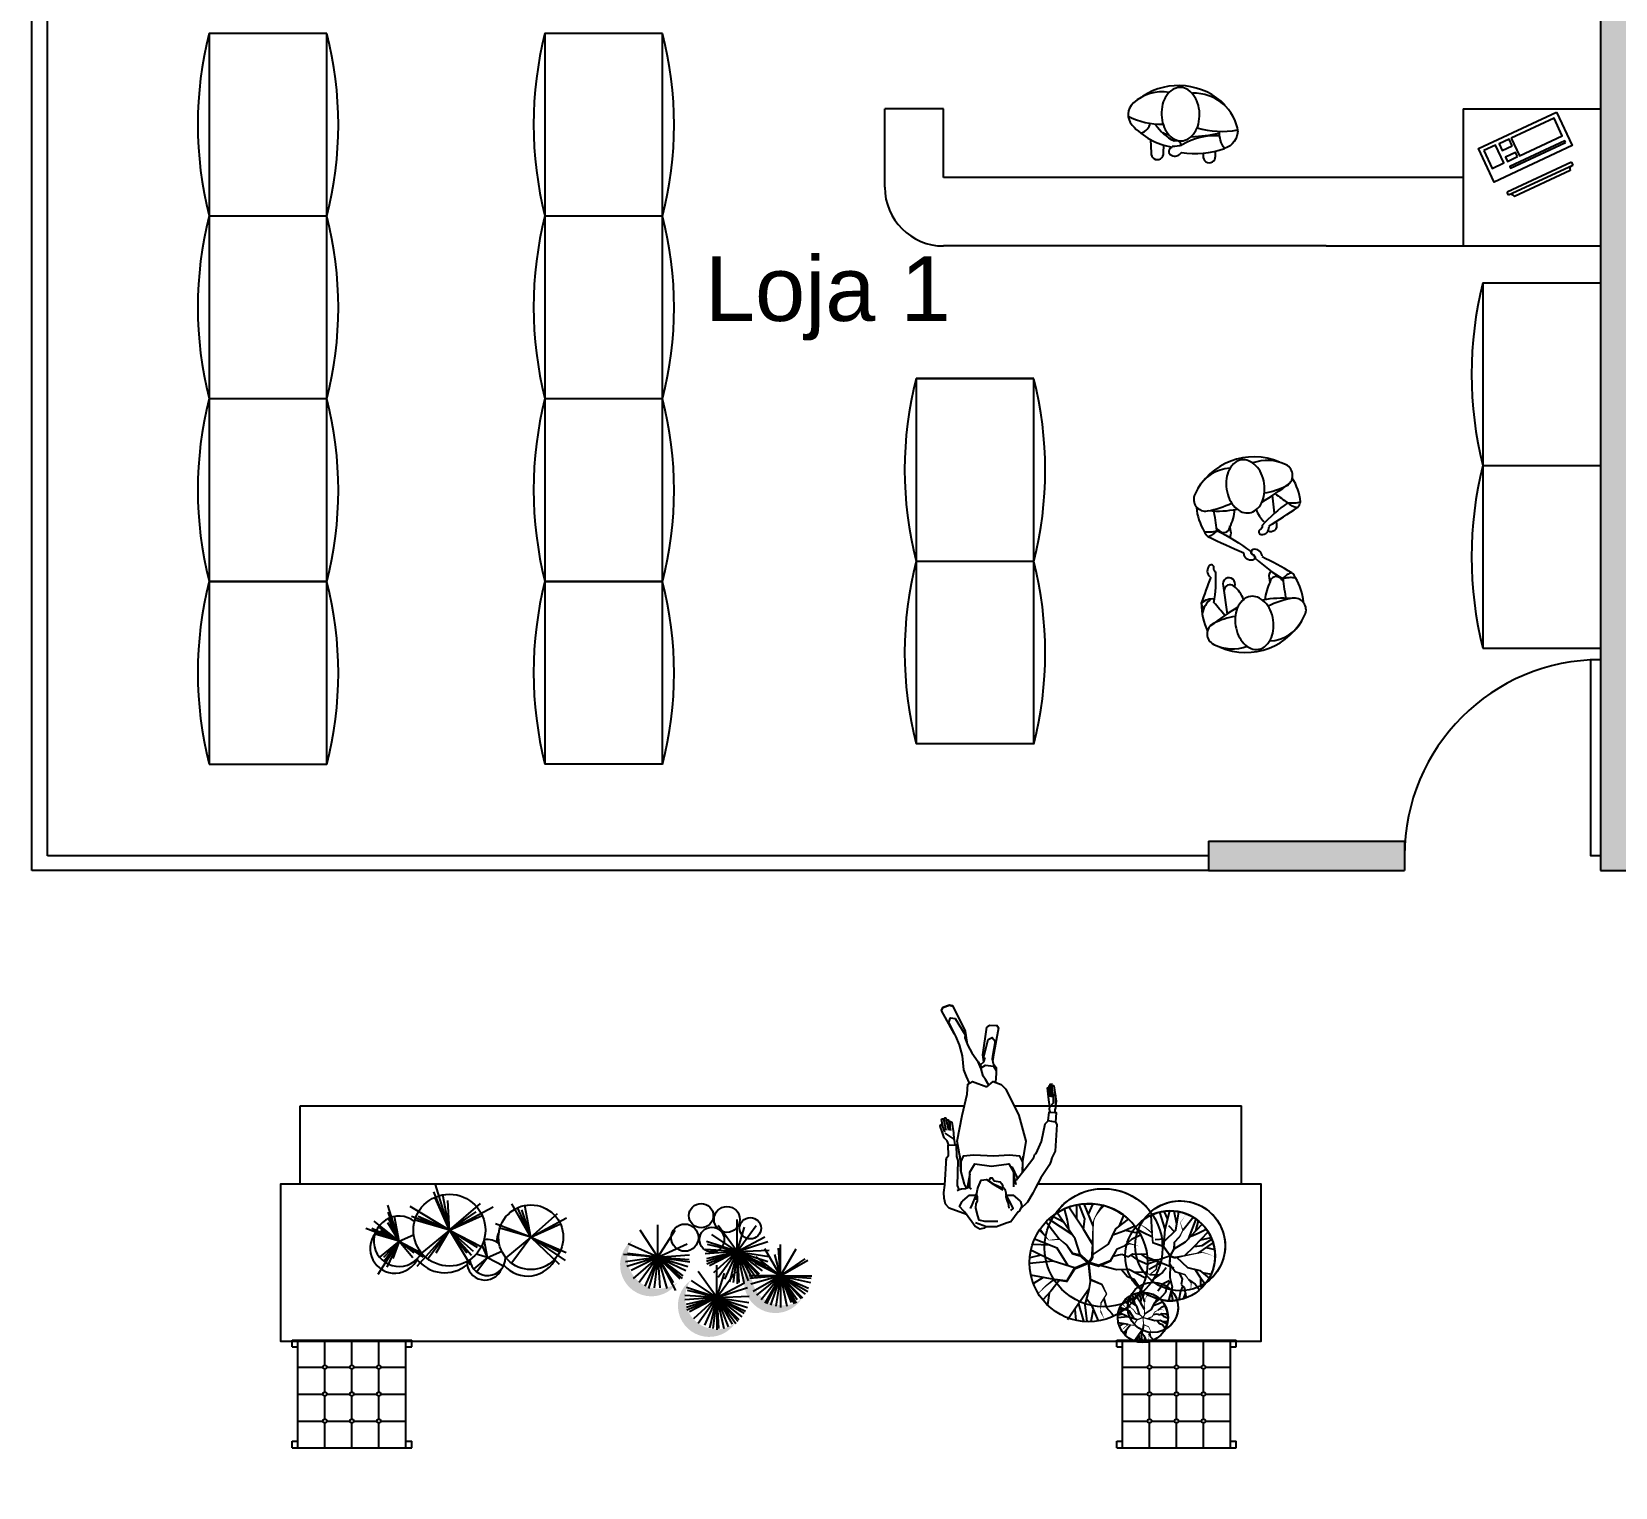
# Model space of a CAD drawing. Header units: metres. Extents: x 2965.9 to 2998, y 1590.4 to 1610.5.
# Drawn here: x 2965.88 to 2973.96, y 1599.35 to 1606.77 of the extents above; entities that cross this region are included whole.
import ezdxf

# ---------------------------------------------------------------- set-up
doc = ezdxf.new("R2010")
doc.units = ezdxf.units.M
doc.layers.add('ARQ-Linha-fina', color=1, linetype='Continuous')
doc.styles.add('arial', font='arial.ttf')
doc.styles.add('ATTR', font='romans.shx', dxfattribs={"width": 0.8, "height": 0.7})

# ---------------------------------------------------------------- blocks, each defined once
blk = doc.blocks.new('ADC_HUM_08-P')
for p, q in [((0.1495, 0.1895), (0.1535, 0.2816)), ((-0.1487, 0.139), (-0.1502, 0.1515)), ((0.0881, 0.1543), (0.0877, 0.1573)), ((0.1367, -0.1397), (0.1382, -0.1522))]:
    blk.add_line(p, q)
for points in [[(0.2141, 0.4439, 0.40292), (-0.2379, 0.3453, 0.608259), (-0.1866, 0.252, 0.072953), (-0.059, 0.2739)], [(0.1141, 0.3001, 0.081881), (0.2295, 0.319, 0.617852), (0.2442, 0.4253, 0.201518), (0.0771, 0.4599)], [(0.2902, 0.2273, -0.139738), (0.2244, 0.2322, 0.172037), (0.2704, 0.2015, 0.113988), (0.2889, 0.227, 0.112698), (0.2661, 0.354)], [(-0.2401, 0.2785, 0.112545), (-0.2185, 0.1511, 0.113988), (-0.2043, 0.1229, 0.009152), (-0.0358, 0.014)], [(-0.2198, 0.1515, 0.139738), (-0.154, 0.1458, 0.02661), (-0.155, 0.2546)], [(0.1673, 0.2881, 0.008194), (0.2244, 0.2322, 0.054442), (0.0772, 0.1372, -0.309655), (0.0643, 0.118, 0.733187), (0.066, 0.0926, 0.46999), (0.1117, 0.1268)], [(-0.1536, 0.1581, 0.034283), (-0.1395, 0.1401, 0.583029), (-0.0873, 0.1515, 0.089454), (-0.0477, 0.2384)], [(-0.2043, 0.1229, 0.172037), (-0.154, 0.1458, -0.047338), (0, 0.0159, 0.309655), (0.0096, -0.0051, -0.733187), (0.0039, -0.0299, -0.46999), (-0.0358, 0.0111)], [(-0.0954, 0.1022, 0.256603), (-0.0851, 0.1305), (-0.0848, 0.1598)], [(0.1039, 0.1058, 0.659395), (0.1528, 0.1362), (0.1529, 0.1473)], [(0.0542, -0.0174, 0.46999), (0.0145, 0.0237, 0.733187), (0.0088, -0.0011, -0.309655), (0.0184, -0.0221, 0.054389), (0.142, -0.1465, 0.02661), (0.143, -0.2553)], [(-0.1792, -0.2888, 0.007579), (-0.2232, -0.2144, 0.061785), (-0.1916, -0.0633, -0.309655), (-0.1974, -0.0409, 0.733187), (-0.2176, -0.0254, 0.46999), (-0.2223, -0.0822)], [(-0.2205, -0.0845, 0.012985), (-0.2878, -0.2088, 0.113988), (-0.281, -0.2396)], [(-0.1077, -0.1495, 1.458631), (-0.1648, -0.1369), (-0.1659, -0.2825)], [(-0.0716, -0.222, 0.129403), (-0.1103, -0.1465, 0.619577), (-0.1633, -0.1612)], [(0.1416, -0.1588, 0.034283), (0.1275, -0.1408, 0.583029), (0.0753, -0.1522, 0.089454), (0.0357, -0.2391)], [(0.0886, -0.0992, 0.310636), (0.0731, -0.1312), (0.0729, -0.1558)], [(0.2281, -0.2791, 0.112545), (0.2065, -0.1518, 0.113988), (0.1923, -0.1236, 0.172037), (0.142, -0.1465, -0.139738), (0.2078, -0.1522)], [(-0.1261, -0.3008, 0.081881), (-0.2415, -0.3197, 0.617852), (-0.2562, -0.426, 0.201518), (-0.0891, -0.4606)], [(-0.2261, -0.4446, 0.40292), (0.2259, -0.346, 0.608259), (0.1746, -0.2526, 0.072953), (0.047, -0.2746)]]:
    blk.add_lwpolyline(points, format="xyb")
for points in [[(-0.074, 0.3472, 0.071851), (-0.0662, 0.2932, 0.083199), (-0.0456, 0.2509, 0.106688), (-0.0123, 0.2205, 0.132444), (0.023, 0.211, 0.132444), (0.0583, 0.2205, 0.106688), (0.0916, 0.2509, 0.083199), (0.1122, 0.2932, 0.071851), (0.12, 0.3472, 0.071851), (0.1122, 0.4011, 0.083199), (0.0916, 0.4435, 0.106688), (0.0583, 0.4738, 0.132444), (0.023, 0.4834, 0.154342), (-0.01, 0.476, 0.106688), (-0.0456, 0.4435, 0.083199), (-0.0662, 0.4011, 0.071851)], [(0.062, -0.3478, 0.071851), (0.0543, -0.2939, 0.083199), (0.0336, -0.2515, 0.106688), (0.0003, -0.2212, 0.132444), (-0.035, -0.2116, 0.132444), (-0.0703, -0.2212, 0.106688), (-0.1036, -0.2515, 0.083199), (-0.1242, -0.2939, 0.071851), (-0.132, -0.3478, 0.071851), (-0.1242, -0.4018, 0.083199), (-0.1036, -0.4442, 0.106688), (-0.0703, -0.4745, 0.132444), (-0.035, -0.484, 0.154342), (-0.002, -0.4767, 0.106688), (0.0336, -0.4442, 0.083199), (0.0543, -0.4018, 0.071851)]]:
    blk.add_lwpolyline(points, format="xyb", close=True)
for centre, radius, start, end in [((-0.0615, 0.2569), 0.1943, 84.20979, 143.50277), ((-0.6426, 1.9869), 1.882, 293.06587, 298.21919), ((-0.0559, 0.7714), 0.5334, 256.52776, 272.02734), ((0.2224, 0.257), 0.1666, 192.39676, 217.14236), ((-1.5098, 3.9073), 4.1111, 293.23592, 295.65787), ((0.1212, 0.1663), 0.0307, 282.35212, 304.75996), ((-2.3048, -3.3163), 4.0533, 51.9688, 54.40798), ((-0.1773, -0.3007), 0.1204, 118.34799, 160.80397), ((0.0781, -0.2581), 0.369, 172.38497, 195.16874), ((-0.2412, -0.2771), 0.0827, 73.53879, 124.32292), ((0.0439, -0.7721), 0.5334, 76.52776, 92.02734), ((0.6307, -1.9876), 1.882, 113.06587, 118.21919), ((0.0495, -0.2576), 0.1943, 264.20979, 323.50277)]:
    blk.add_arc(centre, radius, start, end)
blk = doc.blocks.new('ADC_HUM_03-P')
for points in [[(-0.1045, 0.2125), (-0.1046, 0.2255, 1.112608), (-0.1668, 0.2283), (-0.1686, 0.2039)], [(-0.0785, 0.082, 0.11705), (-0.2838, 0.0992, -0.353236), (-0.2149, 0.1911, -0.171912), (-0.1922, 0.1034)], [(0.0528, 0.1757, 0.697541), (0.0573, 0.2169, 0.399039), (0.0056, 0.204, 0.13512), (-0.2149, 0.1911)], [(-0.1922, 0.127, 0.160097), (0.0001, 0.166, -0.087264), (0.0513, 0.1728)], [(0.1319, 0.0579, 0.141601), (0.0408, 0.1433, -0.651959), (0.0095, 0.1713)], [(0.0576, -0.1039, 0.226991), (0.2418, -0.0564, 0.414009), (0.2515, 0.0563, 0.168888), (0.0513, 0.1757)], [(0.1601, 0.1337), (0.1596, 0.2004, 1.112608), (0.0973, 0.2032), (0.0945, 0.1639)]]:
    blk.add_lwpolyline(points, format="xyb")
blk.add_lwpolyline([(-0.0858, -0.0451, 0.083199), (-0.0651, -0.0875, 0.106688), (-0.0295, -0.12, 0.154342), (0.0035, -0.1274, 0.132444), (0.0388, -0.1179, 0.106688), (0.0721, -0.0875, 0.083199), (0.0927, -0.0451, 0.071851), (0.1005, 0.0088, 0.071851), (0.0927, 0.0627, 0.083199), (0.0721, 0.1051, 0.106688), (0.0388, 0.1355, 0.132444), (0.0035, 0.145, 0.132444), (-0.0318, 0.1355, 0.106688), (-0.0651, 0.1051, 0.083199), (-0.0858, 0.0627, 0.071851), (-0.0936, 0.0088, 0.071851)], format="xyb", close=True)
for centre, radius, start, end in [((-0.0628, 0.1295), 0.2249, 185.03079, 270.56449), ((-0.0353, -0.7645), 0.8903, 90.86423, 99.94228), ((0.0713, 0.0648), 0.0432, 52.6138, 92.80619), ((0.2246, 0.0332), 0.0673, 106.8651, 165.54127), ((0.0948, -0.3035), 0.3594, 60.80993, 90.04098), ((0.0198, 0.1963), 0.3337, 222.47238, 301.5893)]:
    blk.add_arc(centre, radius, start, end)
blk = doc.blocks.new('ADC_VEG_JDPLAN_4')
for p, q in [((-0.0906, 0.0107), (-0.1617, 0.2431)), ((-0.0905, 0.0107), (-0.1704, 0.2058)), ((-0.0905, 0.0107), (-0.1639, 0.1757)), ((-0.0906, 0.0107), (-0.1245, 0.1904)), ((-0.0906, 0.0107), (-0.0981, 0.162)), ((-0.3474, -0.0461), (-0.4048, 0.138)), ((-0.3474, -0.0461), (-0.4027, 0.1029)), ((-0.0905, 0.0107), (-0.2909, 0.1314)), ((-0.0905, 0.0107), (-0.2843, 0.081)), ((-0.0906, 0.0107), (-0.2493, 0.081)), ((-0.0906, 0.0107), (0.0684, 0.1467)), ((-0.0906, 0.0107), (0.1319, 0.1292)), ((-0.0905, 0.0107), (0.0465, 0.1051)), ((-0.0905, 0.0107), (0.0771, 0.0857)), ((0.3249, -0.0252), (0.2283, 0.1445)), ((0.3249, -0.0252), (0.2589, 0.1233)), ((0.3248, -0.0252), (0.2787, 0.1139)), ((0.3248, -0.0252), (0.2943, 0.1365)), ((0.3249, -0.0252), (0.4606, 0.0964)), ((-0.3474, -0.0461), (-0.5166, 0.0197)), ((-0.3474, -0.0461), (-0.4859, 0.0197)), ((-0.3474, -0.0461), (-0.475, 0.0569)), ((-0.3474, -0.0461), (-0.4465, 0.0241)), ((-0.3474, -0.0461), (-0.4399, 0.0088)), ((-0.3474, -0.0461), (-0.4048, 0.0482)), ((-0.3474, -0.0461), (-0.3987, 0.0694)), ((-0.3474, -0.0461), (-0.3712, 0.0797)), ((-0.0905, 0.0107), (-0.2656, 0.0618)), ((-0.0905, 0.0107), (-0.2559, -0.1752)), ((-0.0905, 0.0107), (-0.2318, -0.1056)), ((-0.0905, 0.0107), (-0.1991, -0.134)), ((-0.0905, 0.0107), (-0.1595, -0.1073)), ((-0.0906, 0.0107), (0.0509, -0.0766)), ((-0.0906, 0.0107), (0.0312, -0.0963)), ((-0.0906, 0.0107), (0.0224, -0.116)), ((-0.0905, 0.0107), (-0.0017, -0.1051)), ((-0.0905, 0.0107), (0.0158, -0.1642)), ((-0.0905, 0.0107), (0.0713, -0.0727)), ((0.3249, -0.0252), (0.1451, 0.0438)), ((0.3249, -0.0252), (0.1673, 0.0208)), ((0.3249, -0.0252), (0.5066, 0.0745)), ((0.3249, -0.0252), (0.4758, 0.0424)), ((-0.3474, -0.0461), (-0.4699, -0.0103)), ((-0.3474, -0.0461), (-0.4552, -0.2146)), ((-0.3474, -0.0461), (-0.4463, -0.1275)), ((-0.3474, -0.0461), (-0.4268, -0.1292)), ((-0.3474, -0.0461), (-0.4234, -0.1474)), ((-0.3474, -0.0461), (-0.4092, -0.1773)), ((-0.3474, -0.0461), (-0.3786, -0.1335)), ((-0.3474, -0.0461), (-0.2735, -0.013)), ((-0.3474, -0.0461), (-0.2341, -0.1045)), ((-0.3474, -0.0461), (-0.2252, -0.1248)), ((-0.3474, -0.0461), (-0.2712, -0.1051)), ((-0.3474, -0.0461), (-0.2778, -0.1292)), ((0.1044, -0.1289), (0.0766, -0.0664)), ((0.1043, -0.1289), (0.0873, -0.0391)), ((0.3249, -0.0252), (0.1977, -0.1298)), ((0.3249, -0.0252), (0.2271, -0.1554)), ((0.3249, -0.0252), (0.4705, -0.1002)), ((0.3249, -0.0252), (0.4693, -0.162)), ((0.3249, -0.0252), (0.5, -0.1445)), ((0.3249, -0.0252), (0.5044, -0.1029)), ((0.1044, -0.1289), (0.0337, -0.187)), ((0.1044, -0.1289), (0.0464, -0.112)), ((0.1044, -0.1289), (0.05, -0.2012)), ((0.1044, -0.1289), (0.1765, -0.0966)), ((0.1044, -0.1289), (0.1853, -0.1706))]:
    blk.add_line(p, q)
for centre, radius in [((-0.0905, 0.0107), 0.1834), ((0.3249, -0.0252), 0.165)]:
    blk.add_circle(centre, radius)
for centre, radius, start, end in [((-0.3474, -0.0461), 0.1284, 52.09105, 333.029), ((0.308, -0.0634), 0.1596, 156.28784, 174.77008), ((-0.3685, -0.0824), 0.1265, 142.79167, 336.83854), ((0.1044, -0.1289), 0.0917, 50.00407, 101.3809), ((-0.1145, -0.0279), 0.1783, 217.46526, 309.65594), ((0.0903, -0.1516), 0.092, 178.84463, 337.2843), ((0.1044, -0.1289), 0.0917, 187.2069, 359.9176), ((0.308, -0.0634), 0.1596, 220.88987, 336.04756)]:
    blk.add_arc(centre, radius, start, end)
at = {"style": 'ATTR', "width": 0.8, "flags": 9}
blk.add_attdef('ESTCODE', (-0.0905, 0.0107), '', height=0.00214, dxfattribs=at)
blk = doc.blocks.new('ADC_VEG_JDPLAN_3')
for points in [[(-0.1667, -0.0272, -0.843162), (-0.3947, 0.1901, 1.186011)], [(0.4655, -0.1125, -0.843162), (0.2375, 0.1048, 1.186011)], [(0.1281, -0.2342, -0.843162), (-0.0999, -0.017, 1.186011)]]:
    blk.add_hatch(color=256).paths.add_polyline_path(points)
for p, q in [((-0.2673, 0.1011), (-0.2673, 0.2665)), ((0.1379, 0.1304), (0.0413, 0.2633)), ((0.1379, 0.1304), (0.1379, 0.2947)), ((0.1379, 0.1304), (0.2344, 0.2633)), ((0.1379, 0.1304), (0.176, 0.2549)), ((-0.2673, 0.1011), (-0.4177, 0.1698)), ((-0.2673, 0.1011), (-0.3567, 0.2402)), ((-0.2673, 0.1011), (-0.1779, 0.2402)), ((-0.2673, 0.1011), (-0.1169, 0.1698)), ((0.1379, 0.1304), (-0.0184, 0.1812)), ((0.1379, 0.1304), (-0.013, 0.1661)), ((0.1379, 0.1304), (0.0081, 0.2171)), ((0.1379, 0.1304), (0.2789, 0.2057)), ((0.1379, 0.1304), (0.2941, 0.1812)), ((0.3589, 0.0061), (0.3589, 0.1663)), ((-0.2673, 0.1011), (-0.4424, 0.1161)), ((-0.2673, 0.1011), (-0.4309, 0.0776)), ((-0.2673, 0.1011), (-0.4246, 0.0539)), ((-0.2673, 0.1011), (-0.4206, 0.1211)), ((-0.2673, 0.1011), (-0.4028, 0.0341)), ((-0.2673, 0.1011), (-0.3922, -0.0071)), ((-0.2673, 0.1011), (-0.3613, -0.0272)), ((-0.2673, 0.1011), (-0.3326, -0.046)), ((-0.2673, 0.1011), (-0.3139, -0.0575)), ((-0.2673, 0.1011), (-0.2851, -0.0539)), ((-0.2673, 0.1011), (-0.1051, 0.1132)), ((-0.2673, 0.1011), (-0.1423, -0.0071)), ((-0.2673, 0.1011), (-0.1398, 0.0074)), ((-0.2673, 0.1011), (-0.1536, -0.0084)), ((-0.2673, 0.1011), (-0.1239, 0.0331)), ((-0.2673, 0.1011), (-0.1036, 0.0776)), ((-0.2673, 0.1011), (-0.1061, 0.0904)), ((-0.2673, 0.1011), (-0.114, 0.0539)), ((-0.2673, 0.1011), (-0.1882, -0.0282)), ((-0.2673, 0.1011), (-0.1773, -0.0677)), ((-0.2673, 0.1011), (-0.2207, -0.0575)), ((-0.2673, 0.1011), (-0.2565, -0.0539)), ((0.1379, 0.1304), (-0.0254, 0.1406)), ((0.1379, 0.1304), (-0.0254, 0.1187)), ((0.1379, 0.1304), (-0.0192, 0.094)), ((0.1379, 0.1304), (-0.0184, 0.0797)), ((0.1379, 0.1304), (-0.0166, 0.0659)), ((0.1379, 0.1304), (-0.0025, 0.058)), ((0.1379, 0.1304), (0.0177, 0.022)), ((0.1379, 0.1304), (0.0413, -0.0024)), ((0.1379, 0.1304), (0.074, -0.0105)), ((0.1379, 0.1304), (0.0995, -0.0255)), ((0.1379, 0.1304), (0.1171, -0.0272)), ((0.1379, 0.1304), (0.3018, 0.1371)), ((0.1379, 0.1304), (0.2344, -0.0024)), ((0.1379, 0.1304), (0.2147, -0.0061)), ((0.1379, 0.1304), (0.2446, 0.0106)), ((0.1379, 0.1304), (0.2499, 0.0176)), ((0.1379, 0.1304), (0.2649, 0.0325)), ((0.1379, 0.1304), (0.3, 0.1046)), ((0.1379, 0.1304), (0.2941, 0.0797)), ((0.1379, 0.1304), (0.2763, 0.0501)), ((0.1379, 0.1304), (0.2833, 0.0615)), ((0.1379, 0.1304), (0.1379, -0.0338)), ((0.1379, 0.1304), (0.1945, -0.0193)), ((0.1379, 0.1304), (0.1725, -0.0272)), ((0.1379, 0.1304), (0.1461, -0.0281)), ((0.3589, 0.0061), (0.2201, 0.0862)), ((0.3589, 0.0061), (0.2354, 0.1035)), ((0.3589, 0.0061), (0.2787, 0.1448)), ((0.3589, 0.0061), (0.33, 0.116)), ((0.3589, 0.0061), (0.3487, 0.1472)), ((0.3589, 0.0061), (0.439, 0.1448)), ((0.3589, 0.0061), (0.4842, 0.0928)), ((0.3589, 0.0061), (0.4976, 0.0862)), ((0.035, -0.104), (-0.0615, 0.0289)), ((0.035, -0.104), (0.035, 0.0603)), ((0.035, -0.104), (0.1316, 0.0289)), ((0.035, -0.104), (0.0732, 0.0205)), ((0.3589, 0.0061), (0.1986, 0.0061)), ((0.3589, 0.0061), (0.2024, -0.007)), ((0.3589, 0.0061), (0.2069, -0.0364)), ((0.3589, 0.0061), (0.2201, -0.0741)), ((0.3589, 0.0061), (0.2292, 0.0714)), ((0.3589, 0.0061), (0.2363, -0.0917)), ((0.3589, 0.0061), (0.2604, -0.1158)), ((0.3589, 0.0061), (0.2787, -0.1327)), ((0.3589, 0.0061), (0.2871, -0.1363)), ((0.3589, 0.0061), (0.3077, -0.1434)), ((0.3589, 0.0061), (0.3353, -0.1478)), ((0.3589, 0.0061), (0.3589, -0.1542)), ((0.3589, 0.0061), (0.439, -0.1327)), ((0.3589, 0.0061), (0.4709, -0.1051)), ((0.3589, 0.0061), (0.4637, -0.1086)), ((0.3589, 0.0061), (0.4441, -0.114)), ((0.3589, 0.0061), (0.4281, -0.1354)), ((0.3589, 0.0061), (0.4129, -0.1291)), ((0.3589, 0.0061), (0.3915, -0.1478)), ((0.3589, 0.0061), (0.5154, -0.0061)), ((0.3589, 0.0061), (0.5191, 0.0061)), ((0.3589, 0.0061), (0.4976, -0.0741)), ((0.3589, 0.0061), (0.5021, -0.056)), ((0.3589, 0.0061), (0.5119, -0.0275)), ((0.3589, 0.0061), (0.4842, -0.0872)), ((0.035, -0.104), (-0.1212, -0.0532)), ((0.035, -0.104), (-0.1159, -0.0683)), ((0.035, -0.104), (-0.0948, -0.0173)), ((0.035, -0.104), (0.1761, -0.0288)), ((0.035, -0.104), (0.1913, -0.0532)), ((0.035, -0.104), (-0.1282, -0.0938)), ((0.035, -0.104), (-0.1282, -0.1158)), ((0.035, -0.104), (-0.122, -0.1404)), ((0.035, -0.104), (-0.1212, -0.1547)), ((0.035, -0.104), (-0.1194, -0.1685)), ((0.035, -0.104), (-0.1053, -0.1764)), ((0.035, -0.104), (-0.0851, -0.2124)), ((0.035, -0.104), (-0.0615, -0.2369)), ((0.035, -0.104), (-0.0288, -0.245)), ((0.035, -0.104), (-0.0033, -0.2599)), ((0.035, -0.104), (0.0143, -0.2617)), ((0.035, -0.104), (0.199, -0.0973)), ((0.035, -0.104), (0.035, -0.2682)), ((0.035, -0.104), (0.1119, -0.2406)), ((0.035, -0.104), (0.0917, -0.2538)), ((0.035, -0.104), (0.0697, -0.2617)), ((0.035, -0.104), (0.0433, -0.2625)), ((0.035, -0.104), (0.1471, -0.2168)), ((0.035, -0.104), (0.162, -0.2019)), ((0.035, -0.104), (0.1735, -0.1843)), ((0.035, -0.104), (0.1972, -0.1298)), ((0.035, -0.104), (0.1913, -0.1547)), ((0.035, -0.104), (0.1805, -0.1729)), ((0.035, -0.104), (0.1418, -0.2239)), ((0.035, -0.104), (0.1316, -0.2369))]:
    blk.add_line(p, q)
for centre, radius in [((-0.0458, 0.3136), 0.0621), ((0.086, 0.2943), 0.0659), ((-0.1293, 0.2012), 0.0695), ((0.0089, 0.1915), 0.0633), ((0.2049, 0.2494), 0.0547)]:
    blk.add_circle(centre, radius)
blk = doc.blocks.new('ADC_VEG_JDPLAN_2')
for p, q in [((-0.2867, 0.1537), (-0.4061, 0.233)), ((0.3052, 0.131), (0.3441, 0.233)), ((-0.0787, 0.0442), (-0.0348, 0.0542)), ((-0.0348, 0.0542), (-0.0001, 0.0408)), ((-0.0001, 0.0408), (0.0221, 0.056)), ((0.011, 0.0484), (0.0427, 0.0259)), ((0.0221, 0.056), (0.0941, 0.0538)), ((0.0427, 0.0259), (0.0972, 0.0025)), ((0.0611, 0.0548), (0.0966, 0.0308)), ((-0.1446, -0.0021), (-0.0621, -0.0249)), ((-0.0621, -0.0249), (0.0017, -0.023)), ((-0.0366, -0.0241), (-0.0053, -0.0603)), ((-0.0053, -0.0603), (0.0295, -0.0737)), ((0.0017, -0.023), (0.087, -0.0676)), ((0.0283, -0.0369), (0.0932, -0.0388)), ((0.0295, -0.0737), (0.0647, -0.1257)), ((0.2131, -0.0007), (0.21, -0.0658)), ((0.21, -0.0658), (0.222, -0.113)), ((0.2585, -0.042), (0.2733, -0.0729)), ((0.2733, -0.0729), (0.2692, -0.1009)), ((0.1571, -0.1256), (0.1496, -0.1347)), ((0.189, -0.1421), (0.1562, -0.177)), ((0.1768, -0.0981), (0.1571, -0.1256)), ((0.2071, -0.082), (0.1768, -0.0981)), ((0.1931, -0.114), (0.189, -0.1421)), ((0.2148, -0.0846), (0.1931, -0.114)), ((0.222, -0.113), (0.2031, -0.1838)), ((0.2161, -0.1351), (0.2256, -0.1836)), ((0.2652, -0.1352), (0.2569, -0.1797)), ((0.2766, -0.1079), (0.2652, -0.1352)), ((0.2692, -0.1009), (0.2841, -0.1149)), ((0.2898, -0.1441), (0.2779, -0.1745)), ((0.2841, -0.1149), (0.2946, -0.1688)), ((-0.1264, -0.173), (-0.1146, -0.2165)), ((-0.1146, -0.2165), (-0.085, -0.2496)), ((0.0378, -0.2077), (-0.0131, -0.1739)), ((-0.085, -0.2496), (-0.0755, -0.2618)), ((0.0985, -0.2742), (0.1337, -0.2839)), ((0.1266, -0.2544), (0.1453, -0.2502)), ((0.1337, -0.2839), (0.1609, -0.2831)), ((0.1445, -0.2836), (0.1579, -0.299)), ((0.1453, -0.2502), (0.1601, -0.2559)), ((0.1579, -0.299), (0.1727, -0.3047)), ((0.1601, -0.2559), (0.1696, -0.2494)), ((0.1609, -0.2831), (0.1973, -0.3021)), ((0.1648, -0.2526), (0.1784, -0.2622)), ((0.1696, -0.2494), (0.2003, -0.2503)), ((0.1722, -0.289), (0.1999, -0.2898)), ((0.1727, -0.3047), (0.1878, -0.3269)), ((0.1784, -0.2622), (0.2016, -0.2722)), ((0.1862, -0.2499), (0.2014, -0.2601)), ((0.1062, -0.3471), (0.1112, -0.3657)), ((0.1112, -0.3657), (0.1239, -0.3798)), ((0.1239, -0.3798), (0.1279, -0.385))]:
    blk.add_line(p, q)
for points in [[(0.0364, 0.1919, 0.401702), (-0.3746, 0.258, -0.510446), (0.1126, 0.2688, -1.046755), (0.3981, -0.0893, 0.967158)], [(0.1859, -0.3305, 0.330191), (0.165, -0.179, 0.090569), (0.2473, -0.1813, -0.353291)]]:
    blk.add_lwpolyline(points, format="xyb", close=True)
for points in [[(-0.3289, 0.2154), (-0.3897, 0.2468)], [(-0.244, 0.0462), (-0.2715, 0.1316), (-0.3632, 0.2654)], [(-0.3018, 0.1759), (-0.3115, 0.2274), (-0.3259, 0.2853)], [(-0.1832, 0.1041), (-0.229, 0.1816), (-0.3038, 0.2941)], [(-0.2641, 0.2343), (-0.2642, 0.3051)], [(-0.229, 0.1816), (-0.2232, 0.2343), (-0.2522, 0.3073)], [(-0.1805, 0.1979), (-0.2258, 0.3105)], [(-0.2047, 0.2581), (-0.1806, 0.3104)], [(-0.048, 0.1956), (-0.0236, 0.2516)], [(0.12, 0.1616), (0.1156, 0.253)], [(0.1803, 0.0906), (0.1876, 0.1805), (0.1592, 0.2682)], [(0.2007, 0.2326), (0.1813, 0.2724)], [(0.1827, 0.12), (0.2415, 0.1763), (0.256, 0.2704)], [(0.1876, 0.1805), (0.2112, 0.2745)], [(0.2462, 0.2067), (0.2335, 0.2735)], [(-0.3537, 0.1299), (-0.4214, 0.2179)], [(-0.1845, 0.0501), (-0.1025, 0.1055), (-0.0646, 0.1826), (-0.0008, 0.2326)], [(-0.0795, 0.1523), (-0.0235, 0.1735), (0.0317, 0.198)], [(-0.0177, 0.1761), (0.0277, 0.1667), (0.0549, 0.1644)], [(0.1217, 0.1403), (0.0723, 0.164), (0.0452, 0.1796)], [(0.2359, 0.1657), (0.205, 0.1978)], [(0.2324, 0.0813), (0.2913, 0.116), (0.3754, 0.2066)], [(0.2762, 0.1768), (0.3304, 0.2419)], [(0.2856, 0.0458), (0.3355, 0.0927), (0.4067, 0.1672)], [(0.3191, 0.146), (0.3558, 0.1617), (0.3965, 0.1821)], [(0.344, 0.1727), (0.3572, 0.2231)], [(-0.4006, 0.1), (-0.4898, 0.103)], [(-0.3079, -0.0063), (-0.363, 0.0852), (-0.4793, 0.1309)], [(-0.0221, 0.0954), (0.0185, 0.1326), (0.0615, 0.1528)], [(0.1811, 0.1301), (0.1354, 0.1263)], [(0.3355, 0.0927), (0.3757, 0.0973), (0.4252, 0.131)], [(0.3557, 0.0595), (0.4319, 0.1119)], [(0.3689, 0.1276), (0.4215, 0.1396)], [(0.3965, 0.0875), (0.4394, 0.0783)], [(-0.2709, -0.0178), (-0.384, 0.0174), (-0.5044, 0.0063)], [(-0.4468, 0.0491), (-0.5034, 0.0358)], [(-0.384, 0.0174), (-0.4975, 0.0747)], [(0.231, -0.0175), (0.1655, 0.009), (0.096, 0.0368)], [(0.1498, 0.0241), (0.1116, 0.0217), (0.097, 0.0221)], [(0.1417, 0.0185), (0.1013, 0.0049)], [(0.1655, 0.009), (0.1047, -0.0239)], [(0.2452, 0.0377), (0.3001, -0.014), (0.3638, -0.0293), (0.4117, -0.0684)], [(-0.3792, -0.0746), (-0.4975, -0.0539)], [(-0.4353, -0.0648), (-0.4853, -0.0951)], [(-0.3514, -0.0786), (-0.396, -0.1349), (-0.4369, -0.1795)], [(-0.1945, -0.076), (-0.2024, -0.1256), (-0.2228, -0.2045), (-0.2131, -0.2903)], [(0.1565, -0.0517), (0.109, -0.0526)], [(0.1926, -0.0164), (0.1736, -0.0392), (0.118, -0.0797)], [(0.3061, -0.0754), (0.3405, -0.0994), (0.3627, -0.128)], [(0.3388, -0.0233), (0.3639, -0.0614), (0.3913, -0.0983)], [(0.3668, -0.0653), (0.3674, -0.1005), (0.3702, -0.1212)], [(0.3762, -0.0395), (0.4219, -0.0482)], [(-0.4054, -0.1452), (-0.4138, -0.2048)], [(-0.2022, -0.1239), (-0.2549, -0.2001), (-0.3105, -0.2811)], [(0.056, -0.2536), (0.0443, -0.2171), (0.0052, -0.16)], [(0.0314, -0.1982), (0.0272, -0.1763), (0.0211, -0.1515)], [(0.082, -0.2289), (0.0624, -0.1958), (0.0305, -0.1478)], [(0.0475, -0.1733), (0.0474, -0.1431)], [(0.0624, -0.1958), (0.0649, -0.1733), (0.0525, -0.1421)], [(0.0831, -0.1889), (0.0638, -0.1408)], [(0.0728, -0.1632), (0.0831, -0.1408)], [(-0.2739, -0.2278), (-0.2681, -0.2834)], [(-0.2549, -0.2001), (-0.2303, -0.2874)], [(-0.2146, -0.1727), (-0.1909, -0.2036), (-0.155, -0.2865)], [(-0.1798, -0.2291), (-0.1924, -0.2902)], [(-0.0037, -0.2659), (-0.0521, -0.2414)], [(-0.0108, -0.2306), (-0.0489, -0.2293)], [(0.0287, -0.276), (0.0053, -0.2369), (-0.0444, -0.2174)], [(0.0092, -0.2179), (-0.0197, -0.1803)], [(0.0198, -0.1814), (-0.0061, -0.168)], [(0.0814, -0.2519), (0.1164, -0.2283), (0.1326, -0.1954), (0.1598, -0.174)], [(0.1262, -0.2083), (0.1501, -0.1992), (0.1737, -0.1888)], [(0.1397, -0.1898), (0.1501, -0.1659)], [(0.1507, -0.2326), (0.168, -0.2167), (0.1864, -0.2081)], [(0.0446, -0.2809), (-0.0037, -0.2659), (-0.0551, -0.2706)], [(-0.0305, -0.2523), (-0.0546, -0.258)], [(-0.0016, -0.3051), (-0.0521, -0.2963)], [(-0.0256, -0.3009), (-0.0469, -0.3139)], [(0.0102, -0.3068), (-0.0088, -0.3309), (-0.0263, -0.3499)], [(0.0772, -0.3057), (0.0738, -0.3269), (0.0651, -0.3606), (0.0692, -0.3971)], [(-0.0128, -0.3352), (-0.0164, -0.3607)], [(0.0739, -0.3262), (0.0514, -0.3587), (0.0277, -0.3932)], [(0.0433, -0.3705), (0.0457, -0.3942)], [(0.0514, -0.3587), (0.0619, -0.3959)], [(0.0686, -0.347), (0.0787, -0.3602), (0.094, -0.3955)], [(0.0834, -0.3711), (0.0781, -0.3971)]]:
    blk.add_lwpolyline(points)
for points in [[(-0.2036, 0.0104, 0.0146, 0.0146, 0.048872), (-0.1876, 0.0322, 0.0146, 0.0146, 0.127482), (-0.1847, 0.0422, 0.0146, 0.0126, 0.001579), (-0.1841, 0.0666, 0.0126, 0.00971, -0.001112), (-0.1833, 0.1013, 0.00971, 0.00872, -0.000734), (-0.1822, 0.1437, 0.00872, 0.00728, -0.000503), (-0.1803, 0.2056, 0.00728, 0.00479, -0.114652), (-0.1706, 0.242, 0.00479, 0.0146, -0.058689), (-0.1292, 0.302, 0.0146, 0.0146, 0)], [(0.2126, 0.0453, 0.0111, 0.0111, 0), (0.2324, 0.0813, 0.0111, 0.00925, 0), (0.2334, 0.1139, 0.00925, 0.0074, 0), (0.2613, 0.1439, 0.0074, 0.00555, 0), (0.2767, 0.1754, 0.00555, 0.00185, 0), (0.2639, 0.2153, 0.00185, 0, 0), (0.2963, 0.2587, 0, 0, 0)], [(-0.2036, 0.0104, 0.0146, 0.0146, 0), (-0.244, 0.0462, 0.0146, 0.0121, 0), (-0.2855, 0.0569, 0.0121, 0.00971, 0), (-0.3158, 0.1012, 0.00971, 0.00728, 0), (-0.3518, 0.13, 0.00728, 0.00243, 0), (-0.4065, 0.1251, 0.00243, 0.0146, 0), (-0.4527, 0.1791, 0.0146, 0.0146, 0)], [(0.2126, 0.0453, 0.0111, 0.0111, 0), (0.1783, 0.0933, 0.0111, 0.00925, 0), (0.1239, 0.1121, 0.00925, 0.0074, 0), (0.12, 0.1616, 0.0074, 0.00555, 0), (0.087, 0.1883, 0.00555, 0.00185, 0), (0.053, 0.2099, 0.00185, 0.00185, 0)], [(-0.2036, 0.0104, 0.0146, 0.0146, 0), (-0.1523, -0.0052, 0.0146, 0.0121, 0), (-0.0924, 0.0195, 0.0121, 0.00971, 0), (-0.0591, 0.0794, 0.00971, 0.00728, 0), (0.0055, 0.1074, 0.00728, 0, 0), (0.0541, 0.0942, 0, 0, 0), (0.0814, 0.1069, 0, 0, 0)], [(-0.2036, 0.0104, 0.0146, 0.0146, 0), (-0.275, -0.0195, 0.0146, 0.0121, 0), (-0.3147, -0.0839, 0.0121, 0.00971, 0), (-0.3792, -0.0746, 0.00971, 0.00728, 0), (-0.4229, -0.1092, 0.00728, 0.00243, 0), (-0.4603, -0.1465, 0.00243, 0.00243, 0)], [(-0.2036, 0.0104, 0.0121, 0.0121, 0), (-0.1945, -0.076, 0.0121, 0.00971, 0), (-0.1357, -0.1008, 0.00971, 0.00728, 0), (-0.1117, -0.1494, 0.00728, 0.00728, 0), (-0.1394, -0.1939, 0.00728, 0, 0), (-0.1431, -0.236, 0.00728, 0, 0), (-0.1225, -0.2793, 0.00728, 0, 0)], [(0.2126, 0.0453, 0.00925, 0.00925, 0), (0.1498, 0.0241, 0.00925, 0.0074, 0), (0.1412, -0.0238, 0.0074, 0.00555, 0), (0.1091, -0.0498, 0.00555, 0.00555, 0), (0.0923, -0.0439, 0.00555, 0.00555, 0)], [(0.2126, 0.0453, 0.0111, 0.0111, 0), (0.2095, 0.0045, 0.0111, 0.00925, 0), (0.2378, -0.0359, 0.00925, 0.0074, 0), (0.288, -0.0506, 0.0074, 0.00555, 0), (0.3196, -0.094, 0.00555, 0, 0), (0.3179, -0.1323, 0, 0, 0), (0.3319, -0.1505, 0, 0, 0)], [(0.2126, 0.0453, 0.0111, 0.0111, 0.048872), (0.2314, 0.037, 0.0111, 0.0111, 0.127482), (0.2393, 0.0366, 0.0111, 0.00957, 0.001579), (0.2576, 0.0402, 0.00957, 0.0074, -0.001112), (0.2835, 0.0454, 0.0074, 0.00665, -0.000734), (0.3152, 0.0516, 0.00665, 0.00555, -0.000503), (0.3615, 0.0606, 0.00555, 0.00365, -0.114652), (0.3902, 0.0595, 0.00365, 0, -0.058689), (0.4417, 0.0387, 0, 0, 0)], [(0.0733, -0.2688, 0.00622, 0.00622, 0.048872), (0.0801, -0.2596, 0.00622, 0.00622, 0.127482), (0.0813, -0.2553, 0.00622, 0.00536, 0.001579), (0.0816, -0.2449, 0.00536, 0.00414, -0.001112), (0.0819, -0.2301, 0.00414, 0.00372, -0.000734), (0.0824, -0.212, 0.00372, 0.00311, -0.000503), (0.0832, -0.1856, 0.00311, 0.00204, -0.114652), (0.0873, -0.17, 0.00204, 0.00622, -0.058689), (0.105, -0.1444, 0.00622, 0.00622, 0)], [(0.0733, -0.2688, 0.00622, 0.00622, 0), (0.056, -0.2536, 0.00622, 0.00518, 0), (0.0383, -0.249, 0.00518, 0.00414, 0), (0.0254, -0.2301, 0.00414, 0.00311, 0), (0.01, -0.2178, 0.00311, 0.00104, 0), (-0.0133, -0.2199, 0.00104, 0.00622, 0), (-0.033, -0.1969, 0.00622, 0.00622, 0)], [(0.0733, -0.2688, 0.00622, 0.00622, 0), (0.0952, -0.2755, 0.00622, 0.00518, 0), (0.1207, -0.265, 0.00518, 0.00414, 0), (0.1349, -0.2394, 0.00414, 0.00311, 0), (0.1625, -0.2275, 0.00311, 0, 0), (0.1832, -0.2331, 0, 0, 0), (0.1949, -0.2277, 0, 0, 0)], [(0.0733, -0.2688, 0.00622, 0.00622, 0), (0.0428, -0.2816, 0.00622, 0.00518, 0), (0.0259, -0.3091, 0.00518, 0.00414, 0), (-0.0016, -0.3051, 0.00414, 0.00311, 0), (-0.0203, -0.3199, 0.00311, 0.00104, 0), (-0.0363, -0.3358, 0.00104, 0.00104, 0)], [(0.0733, -0.2688, 0.00518, 0.00518, 0), (0.0772, -0.3057, 0.00518, 0.00414, 0), (0.1023, -0.3163, 0.00414, 0.00311, 0), (0.1125, -0.337, 0.00311, 0.00311, 0), (0.1007, -0.356, 0.00311, 0, 0), (0.0991, -0.374, 0.00311, 0, 0), (0.1079, -0.3925, 0.00311, 0, 0)]]:
    blk.add_lwpolyline(points, format="xyseb")
for centre, radius in [((-0.1271, 0.0869), 0.3009), ((0.2635, 0.0962), 0.2293), ((-0.2036, 0.0104), 0.3009), ((0.2126, 0.0453), 0.2293), ((0.0733, -0.2688), 0.1284), ((0.1243, -0.2178), 0.1284)]:
    blk.add_circle(centre, radius)
blk = doc.blocks.new('ADC_CADEIRA_17-P')
for p, q in [((-0.275, -0.275), (-0.275, 0.275)), ((-0.275, 0.275), (0.275, 0.275)), ((-0.1375, 0.1475), (-0.1375, 0.275)), ((0, 0.1475), (0, 0.275)), ((0.1375, 0.1475), (0.1375, 0.275)), ((0.275, -0.275), (0.275, 0.275)), ((-0.275, 0.1375), (-0.1475, 0.1375)), ((-0.1375, 0.01), (-0.1375, 0.1275)), ((-0.1275, 0.1375), (-0.01, 0.1375)), ((0, 0.01), (0, 0.1275)), ((0.01, 0.1375), (0.1275, 0.1375)), ((0.1375, 0.01), (0.1375, 0.1275)), ((0.1475, 0.1375), (0.275, 0.1375)), ((-0.275, 0), (-0.1475, 0)), ((-0.1275, 0), (-0.01, 0)), ((0.01, 0), (0.1275, 0)), ((0.1475, 0), (0.275, 0)), ((-0.1375, -0.1275), (-0.1375, -0.01)), ((0, -0.1275), (0, -0.01)), ((0.1375, -0.1275), (0.1375, -0.01)), ((-0.275, -0.1375), (-0.1475, -0.1375)), ((-0.1375, -0.275), (-0.1375, -0.1475)), ((-0.1275, -0.1375), (-0.01, -0.1375)), ((0, -0.275), (0, -0.1475)), ((0.01, -0.1375), (0.1275, -0.1375)), ((0.1375, -0.275), (0.1375, -0.1475)), ((0.1475, -0.1375), (0.275, -0.1375)), ((-0.275, -0.275), (0.275, -0.275))]:
    blk.add_line(p, q)
for centre in [(-0.1375, 0.1375), (0, 0.1375), (0.1375, 0.1375), (-0.1375, 0), (0, 0), (0.1375, 0), (-0.1375, -0.1375), (0, -0.1375), (0.1375, -0.1375)]:
    blk.add_circle(centre, 0.01)
at = {"layer": 'ARQ-Linha-fina'}
for p, q in [((-0.305, 0.24), (-0.305, 0.275)), ((-0.305, 0.275), (-0.275, 0.275)), ((0.275, 0.275), (0.305, 0.275)), ((0.305, 0.24), (0.305, 0.275)), ((-0.305, 0.24), (-0.275, 0.24)), ((0.275, 0.24), (0.305, 0.24)), ((-0.305, -0.275), (-0.305, -0.24)), ((-0.305, -0.24), (-0.275, -0.24)), ((0.275, -0.24), (0.305, -0.24)), ((0.305, -0.275), (0.305, -0.24)), ((-0.305, -0.275), (-0.275, -0.275)), ((0.275, -0.275), (0.305, -0.275))]:
    blk.add_line(p, q, dxfattribs=at)
blk = doc.blocks.new('ADC_HUM_14-P')
for p, q in [((-0.2245, 0.4227), (-0.29, 0.5438)), ((0.2898, 0.0779), (0.2898, 0.048)), ((0.2898, -0.0247), (0.2528, -0.019)), ((-0.2729, -0.0817), (-0.2273, -0.1116)), ((-0.1461, -0.2911), (-0.1604, -0.3595)), ((0.0761, -0.2911), (0.0875, -0.3438)), ((0.1217, -0.2726), (0.1182, -0.2861))]:
    blk.add_line(p, q)
blk.add_lwpolyline([(-0.2843, 0.5595), (-0.29, 0.5452), (-0.29, 0.5438), (-0.2843, 0.5595), (-0.2843, 0.5595), (-0.2501, 0.5709), (-0.233, 0.5666), (-0.233, 0.568), (-0.2501, 0.5709)], close=True)
for points in [[(-0.233, 0.5666), (-0.1704, 0.4384), (-0.1704, 0.4198), (-0.1718, 0.4042), (-0.1561, 0.3657), (-0.1362, 0.3286), (-0.1034, 0.2816), (-0.0859, 0.2529)], [(-0.1476, 0.1733), (-0.1632, 0.2075), (-0.1775, 0.2417), (-0.1832, 0.313), (-0.1989, 0.3685), (-0.2174, 0.4127), (-0.253, 0.4854), (-0.2444, 0.5067), (-0.2202, 0.5025), (-0.1704, 0.4198)], [(-0.1704, 0.4384), (-0.1618, 0.3828), (-0.1618, 0.3799)], [(-0.0749, 0.2831), (-0.0806, 0.3187), (-0.0592, 0.4597)], [(-0.0727, 0.2898), (-0.0763, 0.3016), (-0.0521, 0.3956), (-0.0322, 0.407), (-0.0179, 0.3885), (-0.0307, 0.3101), (-0.0322, 0.2973), (-0.0265, 0.2731), (-0.0124, 0.2539), (-0.0122, 0.2375)], [(-0.0592, 0.4612), (-0.045, 0.4697), (-0.0079, 0.4683), (-0.0079, 0.4683)], [(0.0006, 0.4555), (-0.0079, 0.4683), (0.0006, 0.4555), (0.0006, 0.4555), (-0.0265, 0.3087), (-0.0293, 0.2916), (-0.0307, 0.2902), (-0.0293, 0.2916)], [(-0.0496, 0.1628), (-0.0664, 0.1919), (-0.0777, 0.209), (-0.0891, 0.2474), (-0.1034, 0.2816)], [(-0.092, 0.2626), (-0.0906, 0.2688), (-0.0749, 0.2831), (-0.0678, 0.3044)], [(-0.0877, 0.2517), (-0.0656, 0.2661), (-0.0249, 0.2606), (-0.0122, 0.2375), (-0.0124, 0.2227), (-0.0159, 0.1781)], [(-0.1917, -0.2256), (-0.2103, -0.1216), (-0.186, 0.0081), (-0.1604, 0.1178), (-0.1561, 0.1691), (-0.1319, 0.1819), (-0.0592, 0.1548)], [(-0.0592, 0.1548), (-0.0265, 0.1819), (0.0134, 0.1676), (0.0377, 0.1434), (0.1032, 0.0081), (0.1388, -0.1216), (0.1217, -0.2256), (0.1217, -0.2726), (0.126, -0.1985)], [(0.2713, 0.1021), (0.2642, 0.1691), (0.2699, 0.1691), (0.2742, 0.1691), (0.2756, 0.1605)], [(0.2613, 0.0522), (0.2571, 0.0879), (0.2499, 0.1491), (0.2528, 0.152), (0.2585, 0.152)], [(0.2642, 0.1035), (0.2585, 0.1605), (0.2642, 0.1605), (0.2656, 0.1605)], [(0.2629, 0.0257), (0.2599, 0.0408), (0.2613, 0.0522), (0.2799, 0.0736), (0.2799, 0.0978), (0.2813, 0.1164), (0.287, 0.1178), (0.2898, 0.1107), (0.2898, 0.0793)], [(0.2799, 0.0993), (0.2799, 0.0993), (0.2727, 0.1605), (0.2784, 0.1605), (0.2827, 0.1605), (0.2884, 0.1164)], [(0.2898, 0.1035), (0.2941, 0.0822), (0.2898, 0.0579)], [(0.0903, -0.3207), (0.136, -0.2641), (0.1801, -0.2056), (0.183, -0.1914), (0.1915, -0.1843), (0.22, -0.1244), (0.2371, -0.0332), (0.2528, -0.019), (0.2578, 0.0261), (0.287, 0.0237)], [(0.2898, 0.0793), (0.2898, 0.048), (0.287, 0.038), (0.287, 0.0237), (0.2946, 0.0233), (0.2898, -0.0247), (0.297, -0.0375), (0.2894, -0.1734), (0.2727, -0.2071), (0.2672, -0.2264), (0.2599, -0.2427), (0.215, -0.3089), (0.1883, -0.3609), (0.1749, -0.3877), (0.1479, -0.4341), (0.1088, -0.4713)], [(-0.253, -0.1429), (-0.2615, -0.1202), (-0.2772, -0.1045), (-0.2872, -0.0746), (-0.2972, -0.0461), (-0.2957, -0.0404), (-0.2915, -0.0375), (-0.2829, -0.056), (-0.2758, -0.076)], [(-0.2829, -0.0546), (-0.29, -0.0119), (-0.2858, -0.009), (-0.2801, -0.009), (-0.2687, -0.066)], [(-0.2744, -0.0375), (-0.2772, -0.0076), (-0.2744, -0.0033), (-0.2687, -0.0033), (-0.2558, -0.066)], [(-0.2615, -0.0347), (-0.2644, -0.0161), (-0.2601, -0.0133), (-0.2544, -0.0133), (-0.2444, -0.0674)], [(-0.2473, -0.0503), (-0.2473, -0.0261), (-0.2444, -0.0218), (-0.2373, -0.0261), (-0.2302, -0.0803), (-0.2273, -0.1116), (-0.2259, -0.1173), (-0.2231, -0.1401)], [(-0.2672, -0.2199), (-0.2658, -0.2071), (-0.2544, -0.1957), (-0.2559, -0.1424), (-0.216, -0.1401), (-0.2145, -0.1999), (-0.2074, -0.2213), (-0.2103, -0.3481), (-0.2031, -0.3695)], [(-0.1596, -0.4969), (-0.1625, -0.4969), (-0.2521, -0.4645), (-0.2699, -0.4427), (-0.2769, -0.4128), (-0.278, -0.3847), (-0.2729, -0.3467), (-0.2658, -0.2071)], [(-0.1626, -0.3616), (-0.1732, -0.341), (-0.1917, -0.2726), (-0.196, -0.1985)], [(0.1217, -0.2256), (0.1089, -0.1985), (0.0548, -0.1942), (-0.0236, -0.1985), (-0.1262, -0.1942), (-0.1803, -0.1985), (-0.1917, -0.2256), (-0.1917, -0.2726)], [(-0.1461, -0.3609), (-0.1461, -0.3168), (-0.1461, -0.2911), (-0.1461, -0.2797), (-0.1205, -0.237), (-0.035, -0.2498), (0.0519, -0.237), (0.0761, -0.2797), (0.0761, -0.2911), (0.0761, -0.3168), (0.0761, -0.3552)], [(-0.1176, -0.4222), (-0.1148, -0.4037), (-0.1148, -0.3994), (-0.1105, -0.388), (-0.1077, -0.3681), (-0.1034, -0.3567), (-0.0891, -0.321), (-0.0621, -0.3182)], [(-0.0322, -0.3381), (-0.0621, -0.3182), (-0.0222, -0.3438)], [(-0.0478, -0.3239), (-0.0521, -0.3239), (-0.0478, -0.3239), (-0.0407, -0.3096), (-0.0322, -0.3096), (-0.0222, -0.3239), (0.0092, -0.3296), (0.0163, -0.3396), (0.022, -0.3538), (0.0229, -0.3618)], [(0.0576, -0.2484), (0.0704, -0.2541), (0.0818, -0.2797), (0.0966, -0.3128)], [(-0.2116, -0.3736), (-0.2003, -0.3681), (-0.1893, -0.3659), (-0.1675, -0.3638), (-0.1518, -0.3567), (-0.139, -0.3666)], [(-0.0649, -0.559), (-0.0735, -0.5661), (-0.0948, -0.5718), (-0.1191, -0.5576), (-0.1362, -0.5333), (-0.1732, -0.482), (-0.1775, -0.4792), (-0.1989, -0.455), (-0.1846, -0.4293), (-0.1818, -0.4265), (-0.1476, -0.398), (-0.1148, -0.398)], [(0.0434, -0.398), (0.0747, -0.398), (0.1089, -0.4265), (0.1117, -0.4293), (0.1181, -0.4538), (0.1046, -0.4792), (0.1003, -0.482), (0.0633, -0.5333), (0.0448, -0.539), (-0.0108, -0.559), (-0.0621, -0.559), (-0.1176, -0.539)], [(-0.0037, -0.5319), (-0.0692, -0.5319), (-0.0991, -0.5248), (-0.1062, -0.5034), (-0.1148, -0.4635), (-0.1134, -0.4407), (-0.1077, -0.4279), (-0.1077, -0.4065), (-0.1105, -0.398), (-0.1105, -0.388)], [(0.0633, -0.4763), (0.0747, -0.4649), (0.0647, -0.4436), (0.0519, -0.4222), (0.0448, -0.4037), (0.0391, -0.398), (0.0391, -0.388), (0.0348, -0.3738), (0.0277, -0.3624), (0.0149, -0.3609), (-0.0222, -0.3438), (-0.0322, -0.3381), (0.022, -0.3709)], [(0.0391, -0.398), (0.0377, -0.4065), (0.0448, -0.4279), (0.0491, -0.4407), (0.0519, -0.4635)], [(-0.1433, -0.4649), (-0.1333, -0.4436), (-0.1176, -0.4065)]]:
    blk.add_lwpolyline(points)

msp = doc.modelspace()

# ---------------------------------------------------------------- hatches: boundary and pattern name
h = msp.add_hatch(color=256)
h.dxf.hatch_style = 1
h.paths.add_polyline_path([(2981.8838, 1610.4928), (2973.8838, 1610.4928), (2965.8838, 1610.4928), (2965.8838, 1608.3928), (2970.2338, 1608.3928), (2970.2338, 1608.5428), (2970.2338, 1609.3928), (2970.2338, 1609.4428), (2970.0838, 1609.4428), (2970.0838, 1609.3928), (2970.0838, 1608.5428), (2966.0338, 1608.5428), (2966.0338, 1610.3428), (2970.0838, 1610.3428), (2970.2338, 1610.3428), (2972.2338, 1610.3428), (2972.2338, 1609.3928), (2972.3838, 1609.3928), (2972.3838, 1610.3428), (2973.8838, 1610.3428), (2973.8838, 1608.5428), (2972.3838, 1608.5428), (2972.2338, 1608.5428), (2972.2338, 1608.3928), (2973.8838, 1608.3928), (2973.8838, 1602.4928), (2974.0338, 1602.4928), (2974.0338, 1608.3928), (2975.6838, 1608.3928), (2975.6838, 1608.5428), (2975.5338, 1608.5428), (2974.0338, 1608.5428), (2974.0338, 1610.3428), (2975.5338, 1610.3428), (2975.5338, 1609.3928), (2975.6838, 1609.3928), (2975.6838, 1610.3428), (2981.8838, 1610.3428)])
h = msp.add_hatch(color=256)
h.dxf.hatch_style = 1
h.paths.add_polyline_path([(2971.8838, 1602.4928), (2972.8838, 1602.4928), (2972.8838, 1602.6428), (2971.8838, 1602.6428)])
h.paths.add_polyline_path([(2979.8838, 1602.4928), (2980.8838, 1602.4928), (2980.8838, 1602.6428), (2979.8838, 1602.6428)])
h.paths.add_polyline_path([(2987.8838, 1602.4928), (2988.8838, 1602.4928), (2988.8838, 1602.6428), (2987.8838, 1602.6428)])
h.paths.add_polyline_path([(2991.0338, 1602.4926), (2992.0338, 1602.4926), (2992.0338, 1602.6426), (2991.0338, 1602.6426)])
h.paths.add_polyline_path([(2992.0338, 1598.3428), (2992.0338, 1598.4928), (2991.0338, 1598.4928), (2991.0338, 1598.3428)])
h.paths.add_polyline_path([(2988.8838, 1598.3428), (2988.8838, 1598.4928), (2987.8838, 1598.4928), (2987.8838, 1598.3428)])
h.paths.add_polyline_path([(2980.8838, 1598.4928), (2979.8838, 1598.4928), (2979.8838, 1598.3428), (2980.8838, 1598.3428)])
h.paths.add_polyline_path([(2972.8838, 1598.4928), (2971.8838, 1598.4928), (2971.8838, 1598.3428), (2972.8838, 1598.3428)])

# ---------------------------------------------------------------- linework, layer by layer
for p, q in [((2965.8838, 1602.4928), (2965.8838, 1608.3928)), ((2965.9638, 1602.5678), (2965.9638, 1608.3928)), ((2973.8838, 1608.3928), (2973.8838, 1602.4928)), ((2973.1838, 1606.3774), (2973.8838, 1606.3774)), ((2973.1838, 1606.3774), (2973.1838, 1605.6774)), ((2973.7353, 1606.1047), (2973.4073, 1605.9518)), ((2973.7428, 1606.0887), (2973.4148, 1605.9358)), ((2973.728, 1606.0623), (2973.4444, 1605.9301)), ((2972.4838, 1605.6774), (2973.8838, 1605.6774)), ((2971.8838, 1602.5678), (2965.9638, 1602.5678)), ((2971.8838, 1602.6428), (2972.8838, 1602.6428)), ((2971.8838, 1602.6428), (2971.8838, 1602.4928)), ((2972.8838, 1602.6428), (2972.8838, 1602.4928)), ((2971.8838, 1602.4928), (2965.8838, 1602.4928)), ((2971.8838, 1602.4928), (2972.8838, 1602.4928)), ((2973.8838, 1602.4928), (2974.0338, 1602.4928))]:
    msp.add_line(p, q)
at = {"ltscale": 0.1}
for p, q in [((2966.7891, 1606.7632), (2966.7891, 1603.0355)), ((2967.3891, 1603.0336), (2967.3891, 1606.7613)), ((2968.5012, 1606.7632), (2968.5012, 1603.0355)), ((2969.1012, 1603.0336), (2969.1012, 1606.7613))]:
    msp.add_line(p, q, dxfattribs=at)
at = {"ltscale": 0.5}
for p, q in [((2967.3891, 1606.7613), (2966.7891, 1606.7613)), ((2969.1012, 1606.7613), (2968.5012, 1606.7613)), ((2970.2338, 1605.9774), (2970.2338, 1606.3774)), ((2970.5338, 1606.3774), (2970.2338, 1606.3774)), ((2970.5338, 1606.0274), (2970.5338, 1606.3774)), ((2973.1838, 1606.0274), (2970.5338, 1606.0274)), ((2966.7891, 1605.8313), (2967.3891, 1605.8313)), ((2967.3891, 1605.8294), (2966.7891, 1605.8294)), ((2968.5012, 1605.8313), (2969.1012, 1605.8313)), ((2969.1012, 1605.8294), (2968.5012, 1605.8294)), ((2972.4838, 1605.6774), (2970.5338, 1605.6774)), ((2973.2838, 1605.4895), (2973.8838, 1605.4895)), ((2973.2838, 1605.4895), (2973.2838, 1603.6257)), ((2970.3934, 1605.0025), (2970.9934, 1605.0025)), ((2970.3934, 1605.0025), (2970.3934, 1603.1386)), ((2970.9934, 1605.0005), (2970.3934, 1605.0005)), ((2970.9934, 1603.1366), (2970.9934, 1605.0005)), ((2966.7891, 1604.8994), (2967.3891, 1604.8994)), ((2967.3891, 1604.8974), (2966.7891, 1604.8974)), ((2968.5012, 1604.8994), (2969.1012, 1604.8994)), ((2969.1012, 1604.8974), (2968.5012, 1604.8974)), ((2973.2838, 1604.5576), (2973.8838, 1604.5576)), ((2970.3934, 1604.0705), (2970.9934, 1604.0705)), ((2970.9934, 1604.0686), (2970.3934, 1604.0686)), ((2966.7891, 1603.9674), (2967.3891, 1603.9674)), ((2967.3891, 1603.9655), (2966.7891, 1603.9655)), ((2968.5012, 1603.9674), (2969.1012, 1603.9674)), ((2969.1012, 1603.9655), (2968.5012, 1603.9655)), ((2973.2838, 1603.6257), (2973.8838, 1603.6257)), ((2970.9934, 1603.1386), (2970.3934, 1603.1386)), ((2966.7891, 1603.0355), (2967.3891, 1603.0355)), ((2969.1012, 1603.0355), (2968.5012, 1603.0355))]:
    msp.add_line(p, q, dxfattribs=at)
for points in [[(2973.6591, 1606.3607), (2973.7391, 1606.1891), (2973.3403, 1606.0031), (2973.2603, 1606.1747)], [(2973.4281, 1606.2278), (2973.4701, 1606.1377), (2973.6886, 1606.2396), (2973.6466, 1606.3297)], [(2973.4331, 1606.1881), (2973.417, 1606.2226), (2973.3664, 1606.199), (2973.3825, 1606.1644)], [(2973.7047, 1606.2051), (2973.7007, 1606.2137), (2973.4205, 1606.083), (2973.4245, 1606.0744)], [(2973.2881, 1606.164), (2973.3306, 1606.0727), (2973.3911, 1606.1009), (2973.3486, 1606.1922)], [(2973.4603, 1606.1331), (2973.4505, 1606.1541), (2973.3986, 1606.1299), (2973.4084, 1606.1089)]]:
    msp.add_lwpolyline(points, close=True)
for points in [[(2973.7281, 1606.0818), (2973.7273, 1606.0733), (2973.728, 1606.0623)], [(2973.7353, 1606.1047), (2973.7428, 1606.0887)], [(2973.4148, 1605.9358), (2973.4073, 1605.9518)], [(2973.4294, 1605.9425), (2973.4365, 1605.9377), (2973.4452, 1605.9294)], [(2967.2521, 1600.8928), (2967.2521, 1601.2928)], [(2967.2521, 1601.2928), (2970.6394, 1601.2928)], [(2970.8926, 1601.2928), (2972.0534, 1601.2928)], [(2972.0534, 1600.8928), (2972.0534, 1601.2928)], [(2970.541, 1600.8928), (2967.1528, 1600.8928), (2967.1528, 1600.0928), (2972.1528, 1600.0928), (2972.1528, 1600.8928), (2971.0118, 1600.8928)]]:
    msp.add_lwpolyline(points)
at = {"ltscale": 0.009}
msp.add_lwpolyline([(2973.8838, 1602.5678), (2973.8338, 1602.5678), (2973.8338, 1603.5678), (2973.8838, 1603.5678)], close=True, dxfattribs=at)
at = {"ltscale": 0.5}
for centre, start, end in [((2968.6195, 1606.2973), 165.71769, 194.28231), ((2965.5587, 1606.2953), 345.71769, 14.28231), ((2970.3316, 1606.2973), 165.71769, 194.28231), ((2967.2707, 1606.2953), 345.71769, 14.28231), ((2968.6195, 1605.3653), 165.71769, 194.28231), ((2965.5587, 1605.3634), 345.71769, 14.28231), ((2970.3316, 1605.3653), 165.71769, 194.28231), ((2967.2707, 1605.3634), 345.71769, 14.28231), ((2975.1142, 1605.0236), 165.71769, 194.28231), ((2972.2239, 1604.5365), 165.71769, 194.28231), ((2969.163, 1604.5346), 345.71769, 14.28231), ((2968.6195, 1604.4334), 165.71769, 194.28231), ((2965.5587, 1604.4315), 345.71769, 14.28231), ((2970.3316, 1604.4334), 165.71769, 194.28231), ((2967.2707, 1604.4315), 345.71769, 14.28231), ((2975.1142, 1604.0916), 165.71769, 194.28231), ((2972.2239, 1603.6046), 165.71769, 194.28231), ((2969.163, 1603.6026), 345.71769, 14.28231), ((2968.6195, 1603.5015), 165.71769, 194.28231), ((2965.5587, 1603.4995), 345.71769, 14.28231), ((2970.3316, 1603.5015), 165.71769, 194.28231), ((2967.2707, 1603.4995), 345.71769, 14.28231)]:
    msp.add_arc(centre, 1.8888, start, end, dxfattribs=at)
msp.add_arc((2970.5338, 1605.9774), 0.3, 180, 270)
at = {"ltscale": 0.009}
for centre, start, end in [((2973.8838, 1602.5678), 90, 180), ((2973.8338, 1602.5678), 87.13402, 90)]:
    msp.add_arc(centre, 1, start, end, dxfattribs=at)

# ---------------------------------------------------------------- block references
for name, p, rotation in [('ADC_HUM_03-P', (2971.7448, 1606.3586), 181.9811344361242), ('ADC_HUM_08-P', (2972.1013, 1604.1046), 8.540165249216049)]:
    msp.add_blockref(name, p, dxfattribs=dict(rotation=rotation))
for name, p in [('ADC_HUM_14-P', (2970.8137, 1601.2345)), ('ADC_VEG_JDPLAN_4', (2968.1044, 1600.6476)), ('ADC_VEG_JDPLAN_2', (2971.4766, 1600.4822)), ('ADC_VEG_JDPLAN_3', (2969.3432, 1600.4189)), ('ADC_CADEIRA_17-P', (2967.5164, 1599.8227)), ('ADC_CADEIRA_17-P', (2971.7213, 1599.8227))]:
    msp.add_blockref(name, p)

# ---------------------------------------------------------------- texts
at = {"style": 'arial'}
msp.add_text('Loja 1', height=0.32942, dxfattribs=at).set_placement((2969.3162, 1605.2951))

doc.saveas('drawing.dxf')
